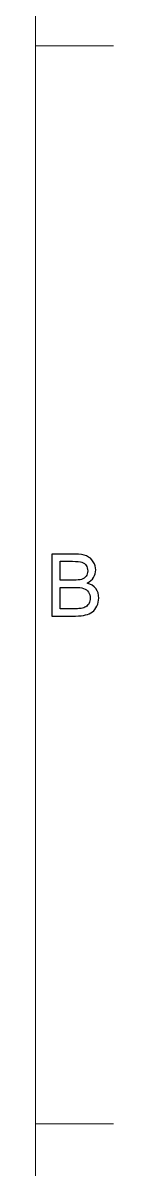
# Model space of a CAD drawing. Header units: centimetres. Extents: x -52 to 52, y -48 to 48.
# Drawn here: x 29.96 to 30.46, y -4.94 to 2.42 of the extents above; entities that cross this region are included whole.
import ezdxf

# ---------------------------------------------------------------- set-up
doc = ezdxf.new("R2010")
doc.units = ezdxf.units.CM
doc.header["$MEASUREMENT"] = 0
doc.layers.add('Title Block', color=7, linetype='Continuous')

msp = doc.modelspace()

# ---------------------------------------------------------------- linework, layer by layer
at = {"layer": 'Title Block', "lineweight": 9}
for points in [[(29.96203, -46.2054), (29.96203, -46.2054), (29.96203, 9.1946), (29.96203, 9.1946)], [(29.96203, 2.2696), (29.96203, 2.2696), (30.46203, 2.2696), (30.46203, 2.2696)], [(29.96203, -4.6554), (29.96203, -4.6554), (30.46203, -4.6554), (30.46203, -4.6554)]]:
    msp.add_open_spline(points, degree=3, dxfattribs=at)
at = {"layer": 'Title Block'}
for points, knots in [([(30.06731, -1.3929), (30.06731, -1.3929), (30.06731, -0.99512), (30.06731, -0.99512), (30.06731, -0.99512), (30.21657, -0.99512), (30.21657, -0.99512), (30.24694, -0.99512), (30.27129, -0.9991), (30.28972, -1.00716), (30.30805, -1.01521), (30.3224, -1.02762), (30.33277, -1.04438), (30.34323, -1.06105), (30.34842, -1.07855), (30.34842, -1.09688), (30.34842, -1.11382), (30.34379, -1.12984), (30.33462, -1.14484), (30.32546, -1.15984), (30.31157, -1.17197), (30.29296, -1.18123), (30.31703, -1.18827), (30.33555, -1.20031), (30.34842, -1.21734), (30.36138, -1.23429), (30.36786, -1.25438), (30.36786, -1.27753), (30.36786, -1.29623), (30.36388, -1.31355), (30.35601, -1.32957), (30.34814, -1.34558), (30.33842, -1.3579), (30.32684, -1.3666), (30.31527, -1.37521), (30.30073, -1.38179), (30.28333, -1.38623), (30.26583, -1.39068), (30.24444, -1.3929), (30.21907, -1.3929), (30.21907, -1.3929), (30.06731, -1.3929), (30.06731, -1.3929)], [0, 0, 0, 0, 0.0714286, 0.0714286, 0.0714286, 0.1428571, 0.1428571, 0.1428571, 0.2142857, 0.2142857, 0.2142857, 0.2857143, 0.2857143, 0.2857143, 0.3571429, 0.3571429, 0.3571429, 0.4285714, 0.4285714, 0.4285714, 0.5, 0.5, 0.5, 0.5714286, 0.5714286, 0.5714286, 0.6428571, 0.6428571, 0.6428571, 0.7142857, 0.7142857, 0.7142857, 0.7857143, 0.7857143, 0.7857143, 0.8571429, 0.8571429, 0.8571429, 0.9285714, 0.9285714, 0.9285714, 1, 1, 1, 1]), ([(30.12008, -1.16234), (30.12008, -1.16234), (30.2061, -1.16234), (30.2061, -1.16234), (30.22944, -1.16234), (30.2462, -1.16077), (30.25629, -1.15771), (30.26971, -1.15373), (30.27981, -1.14706), (30.28657, -1.13781), (30.29333, -1.12855), (30.29675, -1.11697), (30.29675, -1.10299), (30.29675, -1.08975), (30.2936, -1.07808), (30.28722, -1.06808), (30.28092, -1.05799), (30.27184, -1.05105), (30.26009, -1.04734), (30.24833, -1.04364), (30.22814, -1.04179), (30.19962, -1.04179), (30.19962, -1.04179), (30.12008, -1.04179), (30.12008, -1.04179), (30.12008, -1.04179), (30.12008, -1.16234), (30.12008, -1.16234)], [0, 0, 0, 0, 0.1111111, 0.1111111, 0.1111111, 0.2222222, 0.2222222, 0.2222222, 0.3333333, 0.3333333, 0.3333333, 0.4444444, 0.4444444, 0.4444444, 0.5555556, 0.5555556, 0.5555556, 0.6666667, 0.6666667, 0.6666667, 0.7777778, 0.7777778, 0.7777778, 0.8888889, 0.8888889, 0.8888889, 1, 1, 1, 1]), ([(30.12008, -1.34623), (30.12008, -1.34623), (30.21916, -1.34623), (30.21916, -1.34623), (30.2362, -1.34623), (30.24814, -1.34558), (30.25509, -1.34429), (30.26712, -1.34216), (30.27731, -1.33855), (30.28546, -1.33346), (30.2936, -1.32836), (30.30027, -1.32095), (30.30555, -1.31123), (30.31083, -1.30151), (30.31342, -1.29031), (30.31342, -1.27762), (30.31342, -1.26271), (30.30962, -1.24984), (30.30194, -1.23882), (30.29434, -1.22781), (30.28379, -1.22012), (30.27027, -1.21568), (30.25684, -1.21123), (30.2374, -1.20901), (30.21212, -1.20901), (30.21212, -1.20901), (30.12008, -1.20901), (30.12008, -1.20901), (30.12008, -1.20901), (30.12008, -1.34623), (30.12008, -1.34623)], [0, 0, 0, 0, 0.1, 0.1, 0.1, 0.2, 0.2, 0.2, 0.3, 0.3, 0.3, 0.4, 0.4, 0.4, 0.5, 0.5, 0.5, 0.6, 0.6, 0.6, 0.7, 0.7, 0.7, 0.8, 0.8, 0.8, 0.9, 0.9, 0.9, 1, 1, 1, 1])]:
    msp.add_open_spline(points, degree=3, knots=knots, dxfattribs=at)

doc.saveas('drawing.dxf')
